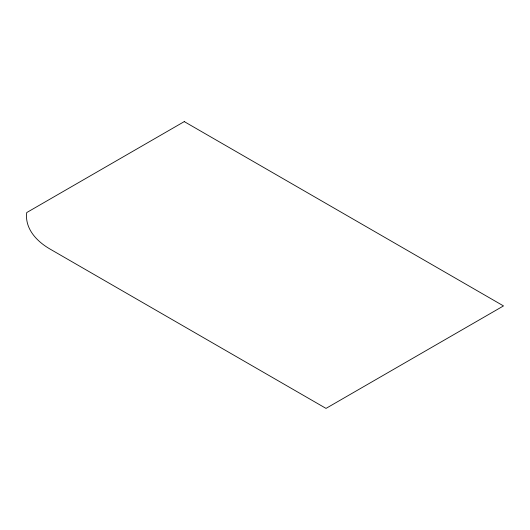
<?xml version="1.0" encoding="UTF-8"?>
<svg xmlns="http://www.w3.org/2000/svg" width="530" height="530" viewBox="0 0 530 530"><rect width="100%" height="100%" fill="white"/><g stroke="black" fill="none" stroke-linecap="round" stroke-linejoin="round"><path stroke-width="0.79" d="M184.261 121.608L26.738 212.556A80.838 46.673 0 0 0 50.178 249.14L326.01 408.392L503.5 305.916L184.261 121.608"/></g></svg>
